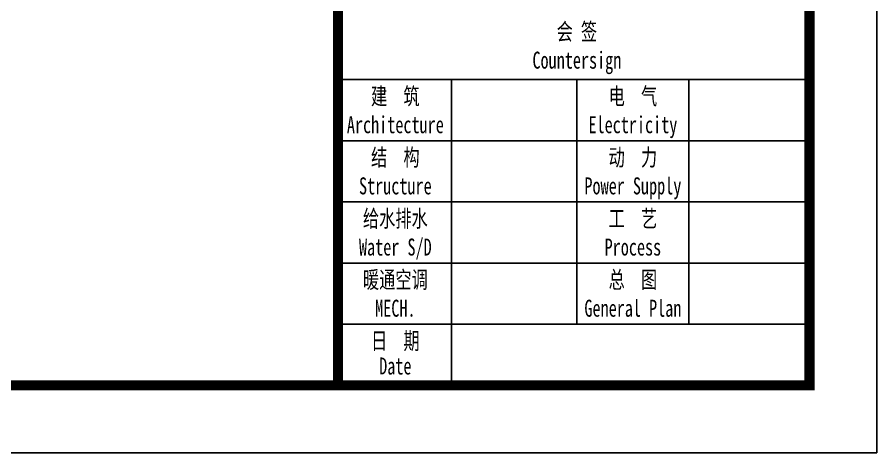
# Model space of a CAD drawing. Extents: x 180850 to 1399066, y 48356 to 327880.
# Drawn here: x 531872 to 549924, y 136382 to 145517 of the extents above; entities that cross this region are included whole.
import ezdxf
from ezdxf.enums import TextEntityAlignment as Align

# ---------------------------------------------------------------- set-up
doc = ezdxf.new("R2010")
doc.units = 0
doc.header["$LTSCALE"] = 1000
doc.layers.add('PUB_TITLE', color=4, linetype='Continuous')
doc.styles.add('_gyy_title_ST', font='', dxfattribs={"width": 0.8})
doc.styles.get('_gyy_title_ST').set_extended_font_data('SimSun')

msp = doc.modelspace()

# ---------------------------------------------------------------- linework, layer by layer
at = {"layer": 'PUB_TITLE'}
for p, q in [((548614.68, 144210.21), (538637.2, 144210.21)), ((540989.04, 144210.21), (540989.04, 137796.11)), ((543625.94, 144210.21), (543625.94, 139078.93)), ((545977.78, 144210.21), (545977.78, 139078.93)), ((548614.68, 142927.39), (538637.2, 142927.39)), ((548614.68, 141644.57), (538637.2, 141644.57)), ((548614.68, 140361.75), (538637.2, 140361.75)), ((548614.68, 139078.93), (538637.2, 139078.93))]:
    msp.add_line(p, q, dxfattribs=at)
msp.add_lwpolyline([(430995.03, 220381.89), (549924.21, 220381.89), (549924.21, 136381.97), (430995.03, 136381.97)], close=True, dxfattribs=at)
at = {"layer": 'PUB_TITLE', "const_width": 212.12}
for points in [[(434530.38, 137796.11), (434530.38, 218967.75), (548510.07, 218967.75), (548510.07, 137796.11)], [(538611.09, 218967.75), (548510.07, 218967.75), (548510.07, 137796.11), (538611.09, 137796.11)]]:
    msp.add_lwpolyline(points, close=True, dxfattribs=at)

# ---------------------------------------------------------------- texts
at = {"layer": 'PUB_TITLE', "style": '_gyy_title_ST', "width": 0.7}
for s, height, p in [('会 签', 356.338, (543625.94, 145036.91)), ('Countersign', 356.3382, (543625.94, 144438.27)), ('建  筑', 356.338, (539813.12, 143682.83)), ('电  气', 356.338, (544801.86, 143682.83)), ('Architecture', 356.3382, (539813.12, 143084.18)), ('Electricity', 356.3382, (544801.86, 143084.18)), ('结  构', 356.338, (539813.12, 142400.01)), ('动  力', 356.338, (544801.86, 142400.01)), ('Structure', 356.338, (539813.12, 141801.37)), ('Power Supply', 356.3382, (544801.86, 141801.37)), ('给水排水', 356.338, (539813.12, 141117.19)), ('工  艺', 356.338, (544801.86, 141117.19)), ('Water S/D', 356.338, (539813.12, 140518.54)), ('Process', 356.338, (544801.86, 140518.54)), ('暖通空调', 356.338, (539813.12, 139834.37)), ('总  图', 356.338, (544801.86, 139834.37)), ('MECH.', 356.338, (539813.12, 139235.73)), ('General Plan', 356.3382, (544801.86, 139235.73)), ('日  期', 356.338, (539813.12, 138551.55)), ('Date', 356.338, (539813.12, 138024.17))]:
    msp.add_text(s, height=height, dxfattribs=at).set_placement(p, align=Align.CENTER)

doc.saveas('drawing.dxf')
